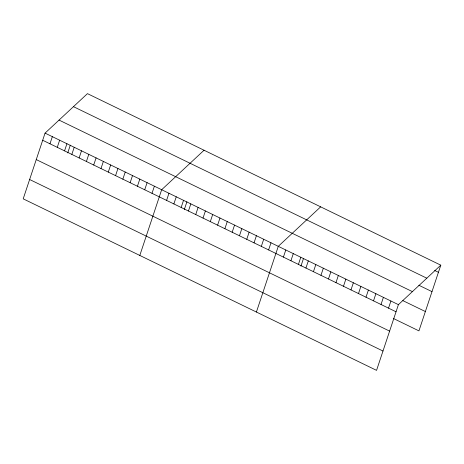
<?xml version="1.0" encoding="UTF-8"?>
<svg xmlns="http://www.w3.org/2000/svg" width="464" height="464" viewBox="0 0 464 464"><rect width="100%" height="100%" fill="white"/><g stroke="black" fill="none" stroke-linecap="round" stroke-linejoin="round"><path stroke-width="0.7" d="M45.06 133.122L23.2 198.836L376.553 370.365L398.414 304.651L440.8 265.164L87.447 93.635L45.06 133.122L398.414 304.651M49.973 143.794L52.351 136.66M57.263 147.332L59.636 140.198M64.554 150.87L66.926 143.736M67.727 152.905L70.302 145.174M71.839 154.408L74.211 147.274M79.129 157.946L81.502 150.812M86.414 161.484L88.786 154.35M93.705 165.022L96.077 157.888M100.99 168.56L103.362 161.426M108.28 172.098L110.652 164.964M115.565 175.63L117.937 168.502M122.856 179.168L125.228 172.04M130.14 182.706L132.518 175.572M137.431 186.244L139.803 179.11M144.716 189.782L147.094 182.648M152.006 193.32L154.379 186.186M139.809 255.444L161.669 189.724L204.05 150.237M166.582 200.396L168.954 193.262M173.872 203.934L176.245 196.8M181.157 207.472L183.529 200.338M184.336 209.508L186.905 201.776M188.448 211.01L190.82 203.876M195.733 214.548L198.105 207.414M203.023 218.086L205.395 210.952M210.308 221.624L212.686 214.49M217.599 225.162L219.971 218.028M224.883 228.7L227.261 221.566M232.174 232.238L234.546 225.104M239.465 235.776L241.837 228.642M246.749 239.314L249.122 232.18M254.04 242.852L256.412 235.718M261.325 246.39L263.697 239.256M268.615 249.928L270.988 242.794M256.412 312.046L278.272 246.332L320.659 206.845M283.411 257.108L285.783 249.974M290.916 260.756L293.294 253.622M298.427 264.399L300.8 257.265M300.945 266.116L303.514 258.384M305.938 268.047L308.311 260.913M313.444 271.689L315.816 264.555M320.955 275.332L323.327 268.204M328.466 278.98L330.838 271.846M335.971 282.622L338.343 275.488M343.482 286.271L345.854 279.137M350.987 289.913L353.365 282.779M358.498 293.561L360.87 286.427M366.009 297.204L368.381 290.07M373.514 300.852L375.886 293.718M381.025 304.494L383.397 297.36M388.53 308.142L390.908 301.008M440.8 265.164L418.94 330.878L393.286 318.426M434.675 270.477L438.428 272.298M73.457 106.662L426.81 278.197M418.853 285.25L431.996 291.63M59.05 120.089L412.403 291.618M402.845 300.614L425.372 311.547M42.688 140.256L396.041 311.785M36.256 159.587L389.609 331.116M29.632 179.504L382.986 351.033"/></g></svg>
